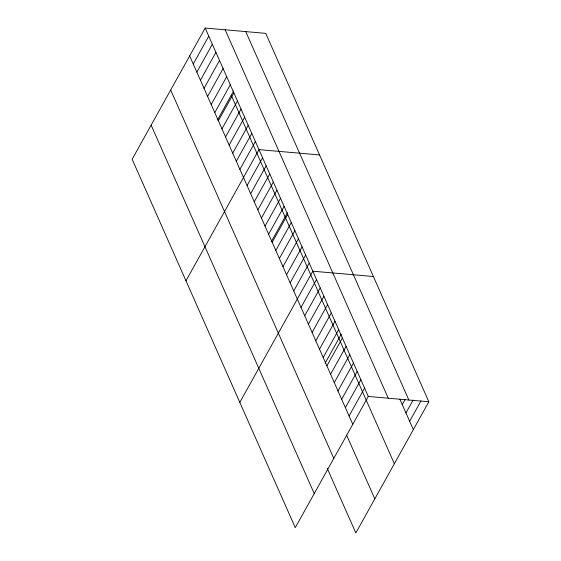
<?xml version="1.0" encoding="UTF-8"?>
<svg xmlns="http://www.w3.org/2000/svg" width="561" height="561" viewBox="0 0 561 561"><rect width="100%" height="100%" fill="white"/><g stroke="black" fill="none" stroke-linecap="round" stroke-linejoin="round"><path stroke-width="0.84" d="M205.165 28.05L132.151 159.233L295.268 527.642L368.282 396.466L205.165 28.05L265.732 33.358L428.849 401.767L355.835 532.95L327.266 468.421M193.25 64.01L208.755 36.156M196.834 72.117L212.339 44.263M200.424 80.223L215.929 52.362M204.015 88.329L219.519 60.469M207.605 96.429L223.11 68.575M211.188 104.535L226.693 76.682M214.779 112.642L230.283 84.788M217.563 119.9L233.621 91.043M218.369 120.748L233.874 92.888M221.96 128.855L237.464 100.994M225.543 136.954L241.048 109.1M229.133 145.061L244.638 117.207M232.724 153.167L248.228 125.313M236.314 161.273L251.819 133.413M239.898 169.38L255.402 141.519M185.979 280.809L258.993 149.626L319.56 154.934M247.078 185.586L262.583 157.732M250.669 193.692L266.173 165.839M254.252 201.799L269.757 173.945M257.843 209.905L273.347 182.045M261.433 218.012L276.938 190.151M265.023 226.111L280.528 198.257M268.607 234.218L284.111 206.364M271.391 241.475L287.449 212.626M272.197 242.324L287.702 214.47M275.788 250.43L291.292 222.57M279.371 258.537L294.876 230.676M282.961 266.636L298.466 238.783M286.552 274.743L302.056 246.889M290.142 282.849L305.647 254.996M293.726 290.956L309.23 263.095M239.806 402.384L312.821 271.201L373.388 276.51M301.012 307.407L316.516 279.553M304.714 315.759L320.219 287.905M308.41 324.111L323.914 296.257M312.105 332.463L327.61 304.609M315.801 340.815L331.306 312.954M319.504 349.166L335.008 321.306M323.199 357.511L338.704 329.658M325.219 363.051L341.277 334.202M326.895 365.863L342.399 338.01M330.59 374.215L346.095 346.361M334.293 382.567L349.798 354.713M337.988 390.919L353.493 363.058M341.684 399.271L357.189 371.41M345.38 407.616L360.884 379.762M349.082 415.967L364.587 388.114M402.251 404.572L405.189 399.306M405.954 412.924L413.071 400.126M409.649 421.276L420.96 400.947M368.282 396.466L428.849 401.767M245.746 31.605L408.864 400.021M399.902 399.257L413.345 429.628M225.15 29.803L388.268 398.212M231.251 95.307L394.369 463.723M189.66 55.904L352.778 424.319M346.579 435.084L374.811 498.855M170.684 90.005L333.802 458.414M151.126 125.131L314.244 493.547"/></g></svg>
